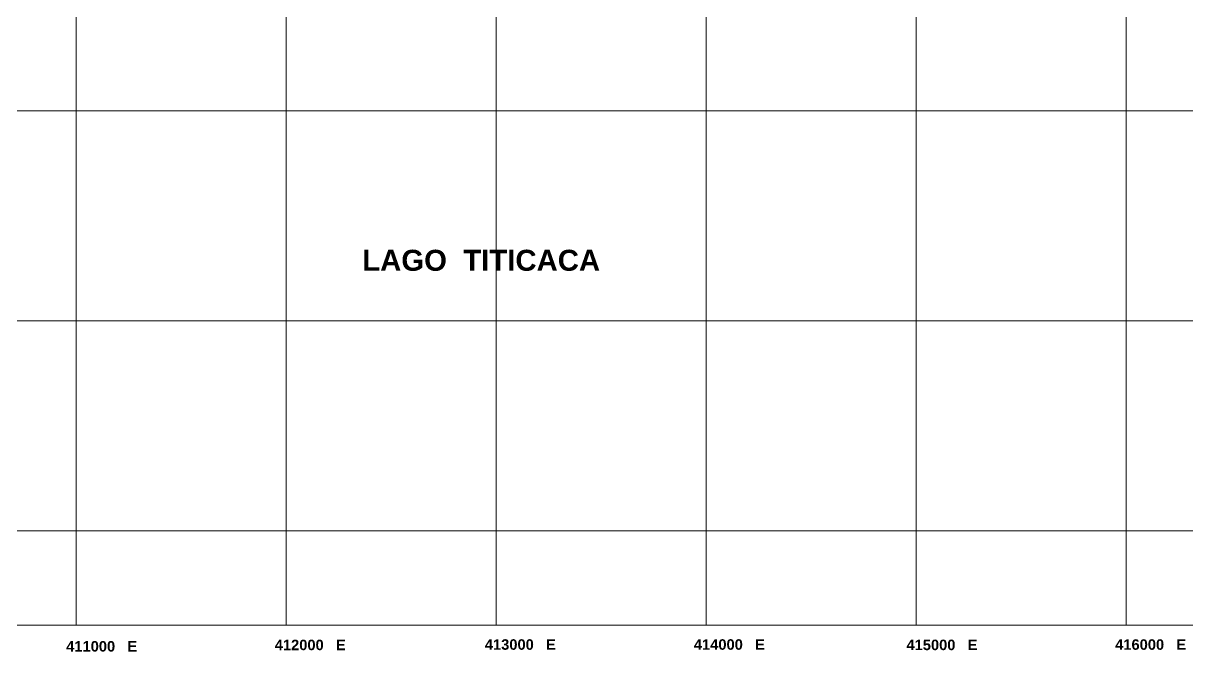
# Model space of a CAD drawing. Header units: metres. Extents: x 405809 to 420020, y 8257398 to 8272141.
# Drawn here: x 410748 to 416289, y 8257424 to 8260417 of the extents above; entities that cross this region are included whole.
import ezdxf

# ---------------------------------------------------------------- set-up
doc = ezdxf.new("R2010")
doc.units = ezdxf.units.M
doc.layers.add('COORDENADAS', color=30, linetype='Continuous', lineweight=5)
doc.layers.add('texto', color=7, linetype='Continuous', lineweight=13)
doc.styles.add('CARLOS', font='arialbd.ttf', dxfattribs={"height": 48})

msp = doc.modelspace()

# ---------------------------------------------------------------- linework, layer by layer
at = {"layer": 'COORDENADAS'}
for p, q in [((411000, 8271350), (411000, 8257550)), ((412000, 8271350), (412000, 8257550)), ((413000, 8271350), (413000, 8257550)), ((414000, 8271350), (414000, 8257550)), ((415000, 8271350), (415000, 8257550)), ((416000, 8271350), (416000, 8257550)), ((406200, 8260000), (419600, 8260000)), ((406200, 8259000), (419600, 8259000)), ((406200, 8258000), (419600, 8258000)), ((406200, 8257550), (419600, 8257550))]:
    msp.add_line(p, q, dxfattribs=at)

# ---------------------------------------------------------------- texts
at = {"layer": 'texto', "style": 'CARLOS'}
for s, height, p in [('LAGO  TITICACA', 100, (412362.2, 8259237.9)), ('413000   E', 50, (412946.1, 8257433)), ('414000   E', 50, (413941.6, 8257433.1)), ('416000   E', 50, (415947.8, 8257432.9)), ('411000   E', 50, (410952.5, 8257424.4)), ('412000   E', 50, (411945.7, 8257431.1)), ('415000   E', 50, (414954, 8257431.3))]:
    msp.add_text(s, height=height, dxfattribs=at).set_placement(p)

doc.saveas('drawing.dxf')
